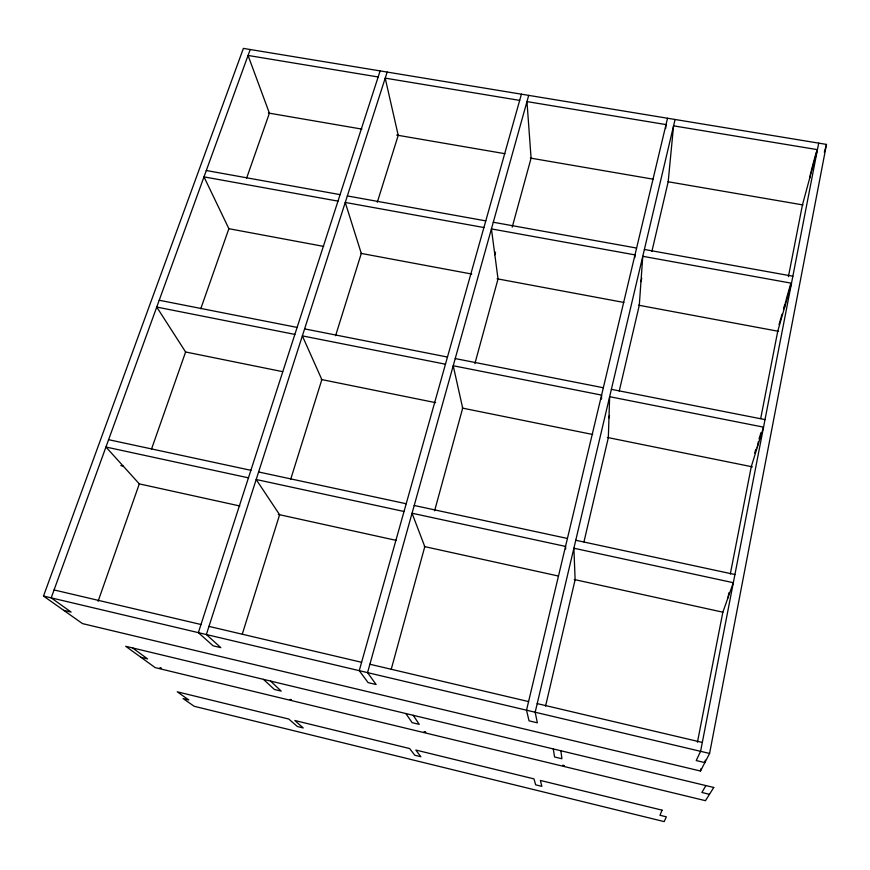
<?xml version="1.0" encoding="UTF-8"?>
<svg xmlns="http://www.w3.org/2000/svg" width="870" height="870" viewBox="0 0 870 870"><rect width="100%" height="100%" fill="white"/><g stroke="black" fill="none" stroke-linecap="round" stroke-linejoin="round"><path stroke-width="1.3" d="M601.507 399.091L601.583 395.1L453.226 365.748L462.688 408.139L434.598 510.81M634.817 257.563L634.98 254.888L491.43 228.908L498.031 278.955L474.879 363.616M665.67 128.542L666.018 124.595L526.97 101.594L531.081 158.188L512.212 227.124M709.583 753.453L826.5 144.42L243.393 48.394L43.5 596.048L82.476 623.594L700.502 771.037L709.583 753.453L43.5 596.048M700.502 771.037L700.959 768.678M705.331 760.152L704.863 762.598L696.228 760.543L700.589 751.321L818.703 143.137M697.436 742.24L722.85 612.186L733.334 582.704L573.885 548.22L575.124 579.703L545.555 706.135M730.3 574.048L751.288 466.624L763.545 427.148L609.642 396.698L608.337 437.653L583.955 541.912M760.695 418.513L777.758 331.187L791.504 283.218L642.778 256.302L639.276 305.326L619.222 391.13M788.405 276.693L802.444 204.852L817.441 149.651L673.565 125.845L668.182 181.765L651.869 251.506M727.896 598.005L728.919 592.742M757.194 447.615L758.379 441.514M784.381 308.056L785.708 301.259M809.687 178.198L810.916 171.858M608.967 417.915L609.522 415.534M640.962 281.673L641.745 278.346M675.066 119.484L535.17 712.236L537.356 722.818L529.036 720.838L526.524 710.192L667.529 118.244M811.275 170.553L816.234 152.283M391.195 669.443L424.788 546.654L412.054 513.224L565.543 546.414L565.685 548.937M494.845 254.79L495.563 252.191M528.699 95.385L367.553 672.63L376.123 684.527L368.119 682.624L359.245 670.661L521.424 94.188M824.303 152.25L826.5 144.42M779.052 324.575L782.01 314.211M783.489 309.035L784.599 305.142M786.067 300.009L790.71 283.729M754.66 453.118L755.845 449.279M759.021 439.002L761.022 432.531M242.306 634.045L279.607 514.736L256.182 479.511L404.028 511.484M290.71 479.207L321.856 379.603L302.358 335.885L445.462 364.204M335.581 335.722L361.3 253.431L345.249 202.449L483.905 227.538M377.308 202.242L398.221 135.35L385.214 78.137L519.673 100.387M387.161 72.069L206.353 634.534L220.828 647.65L213.117 645.812L198.36 632.642L380.114 70.916M98.093 601.311L139.309 483.883L105.944 447.017L248.45 477.837M151.576 448.92L185.604 351.991L156.741 307.066L294.854 334.406M200.785 308.719L228.875 228.701L203.993 176.871L337.984 201.133M246.623 178.122L269.406 113.198L248.059 55.452L378.156 76.973M250.212 49.525L51.199 597.864L71.144 612.099L63.706 610.338M705.896 785.577L701.883 792.472L709.474 794.31M424.245 731.8L425.658 732.17M425.615 732.246L424.255 731.887M291.385 699.806L290.058 699.447L291.428 699.73M160.026 667.921L161.385 668.312M161.352 668.388L160.069 668.019M268.341 113.013L361.909 129.108M396.666 135.078L504.937 153.696M530.341 158.068L653.316 179.209M668.029 181.743L803.032 204.95M206.299 170.52L340.083 194.63M347.347 195.935L485.775 220.882M493.29 222.242L636.612 248.059M644.387 249.462L792.864 276.214M228.94 228.712L323.662 246.395M361.017 253.377L471.757 274.05M497.096 278.781L623.844 302.445M638.515 305.185L778.596 331.339M159.21 300.248L297.116 327.424M304.609 328.893L447.474 357.037M455.227 358.57L603.334 387.748M611.382 389.336L765.013 419.601M185.473 351.958L282.619 371.653M321.215 379.472L435.663 402.669M462.274 408.063L592.698 434.489M607.336 437.458L752.398 466.853M108.609 439.687L250.886 470.311M258.608 471.975L406.203 503.752M414.218 505.481L567.436 538.465M575.755 540.259L734.922 574.526M120.821 465.58L123.225 466.113M138.961 483.807L239.826 505.981M278.313 514.442L396.426 540.422M424.299 546.545L558.344 576.016M574.265 579.518L722.905 612.197M54.07 589.947L200.992 624.508M208.974 626.389L361.594 662.298M369.891 664.245L528.579 701.579M537.203 703.602L702.307 742.447M140.929 657.307L147.585 658.905L132.577 647.932M263.436 679.35L274.333 689.442L281.195 691.106L270.537 681.058M405.877 713.552L412.13 722.655L419.231 724.362L413.217 715.314M553.276 748.939L554.571 756.976L561.911 758.749L560.878 750.756M662.059 810.155L659.96 815.266L666.355 816.832L664.191 821.606L194.195 706.288L183.102 698.556L188.812 699.958L177.241 691.813L288.796 719.044L297.366 726.515L303.228 727.962L294.832 720.512L409.618 748.537L414.838 755.269L420.873 756.748L415.827 750.049L533.995 778.889L535.648 784.838L541.858 786.36L540.379 780.455L662.059 810.155M713.77 787.47L705.472 800.683L155.186 667.616L125.715 646.29L713.77 787.47M562.857 765.306L564.249 765.741L562.912 765.306"/></g></svg>
